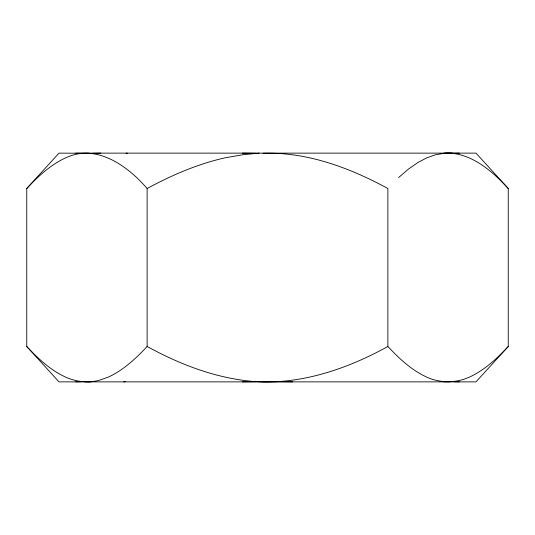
<?xml version="1.0" encoding="UTF-8"?>
<svg xmlns="http://www.w3.org/2000/svg" width="535" height="535" viewBox="0 0 535 535"><rect width="100%" height="100%" fill="white"/><g stroke="black" fill="none" stroke-linecap="round" stroke-linejoin="round"><path stroke-width="0.8" d="M75.689 153.13L475.996 153.13L508.25 188.514L508.25 346.486L475.996 381.87L59.004 381.87L26.75 346.486L26.75 188.514L59.004 153.13L89.472 153.277M26.75 188.514C38.059 176.423 50.457 164.84 65.658 157.845L66.166 157.671C96.674 143.393 127.878 166.138 147.125 188.514L147.125 346.486C135.816 358.577 123.418 370.166 108.217 377.155L99.41 380.224C88.148 383.281 76.264 381.809 65.658 377.155L65.089 376.854C50.109 369.906 37.925 358.396 26.75 346.486M508.25 346.486C496.941 358.577 484.543 370.166 469.342 377.155L468.834 377.329C455.546 383.267 440.031 383.134 426.783 377.155L426.214 376.854C411.234 369.906 399.05 358.396 387.875 346.486L387.875 188.514C349.703 167.776 307.103 151.84 263.066 153.271M398.595 177.573L408.526 169.027L417.868 162.533L426.783 157.845L435.403 154.809L443.863 153.318L459.311 153.13M147.125 188.514C171.708 175.226 197.596 164.024 224.934 157.845L242.549 154.775L259.107 153.13M387.875 346.486C348.586 368.167 304.495 383.548 259.107 381.87C219.49 379.623 181.646 365.418 147.125 346.486M123.732 381.87L125.551 381.702M277.504 381.709L262.297 381.722M75.689 381.87L81.173 381.729M445.494 153.284L452.115 153.13M443.716 381.87L450.724 381.716M92.736 153.284L100.821 153.13M242.368 381.87L255.911 381.722M242.368 153.13L255.717 153.284M275.899 381.682L292.632 381.87M443.716 153.13C470.058 151.612 491.571 170.431 508.25 188.514M84.289 381.716L91.284 381.87M453.847 381.722L459.311 381.87M126.033 153.13L127.658 153.277"/></g></svg>
